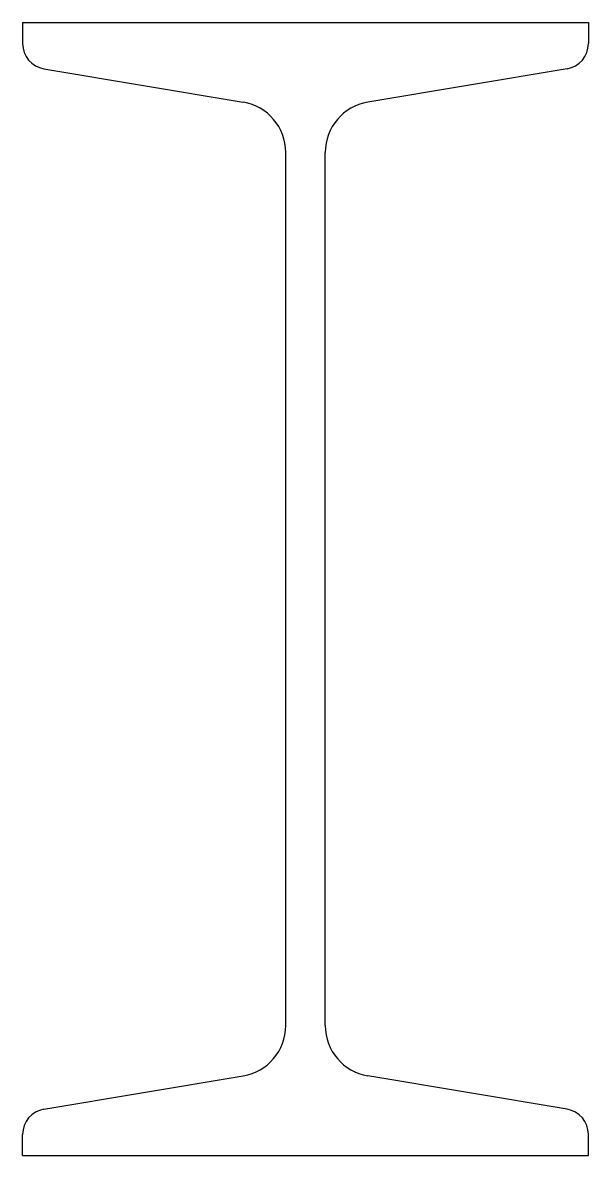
# Model space of a CAD drawing. Header units: metres. Extents: x -50 to 50, y 0 to 200.
import ezdxf

# ---------------------------------------------------------------- set-up
doc = ezdxf.new("R2010")
doc.units = ezdxf.units.M

msp = doc.modelspace()

# ---------------------------------------------------------------- linework, layer by layer
for p, q in [((-50, 200), (50, 200)), ((-50, 200), (50, 200)), ((-50, 200), (-50, 196.29)), ((-50, 200), (50, 200)), ((50, 200), (50, 196.29)), ((-46.24, 191.85), (-11.02, 185.98)), ((46.24, 191.85), (11.02, 185.98)), ((-3.5, 22.9), (-3.5, 177.1)), ((3.5, 22.9), (3.5, 177.1)), ((-46.24, 8.15), (-11.02, 14.02)), ((46.24, 8.15), (11.02, 14.02)), ((-50, 0), (-50, 3.71)), ((50, 0), (50, 3.71)), ((-50, 0), (50, 0))]:
    msp.add_line(p, q)
for centre, radius, start, end in [((-45.5, 196.29), 4.5, 180, 260.54), ((45.5, 196.29), 4.5, 279.46, 0), ((-12.5, 177.1), 9, 0, 80.54), ((12.5, 177.1), 9, 99.46, 180), ((-12.5, 22.9), 9, 279.46, 0), ((12.5, 22.9), 9, 180, 260.54), ((-45.5, 3.71), 4.5, 99.46, 180), ((45.5, 3.71), 4.5, 0, 80.54)]:
    msp.add_arc(centre, radius, start, end)

doc.saveas('drawing.dxf')
